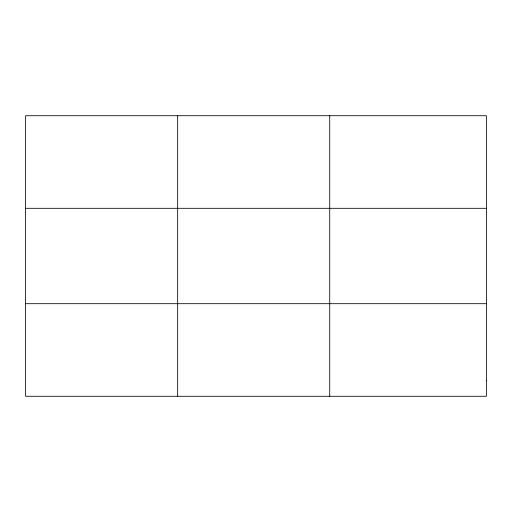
<?xml version="1.0" encoding="UTF-8"?>
<svg xmlns="http://www.w3.org/2000/svg" width="512" height="512" viewBox="0 0 512 512"><rect width="100%" height="100%" fill="white"/><g stroke="black" fill="none" stroke-linecap="round" stroke-linejoin="round"><path stroke-width="0.77" d="M177.664 115.718L177.664 396.282M329.728 115.718L329.728 396.282M25.6 208.307L486.4 208.307M25.6 303.693L486.4 303.693M486.4 380.851L486.4 396.282L25.6 396.282L25.6 115.718L486.4 115.718L486.4 380.851"/></g></svg>
